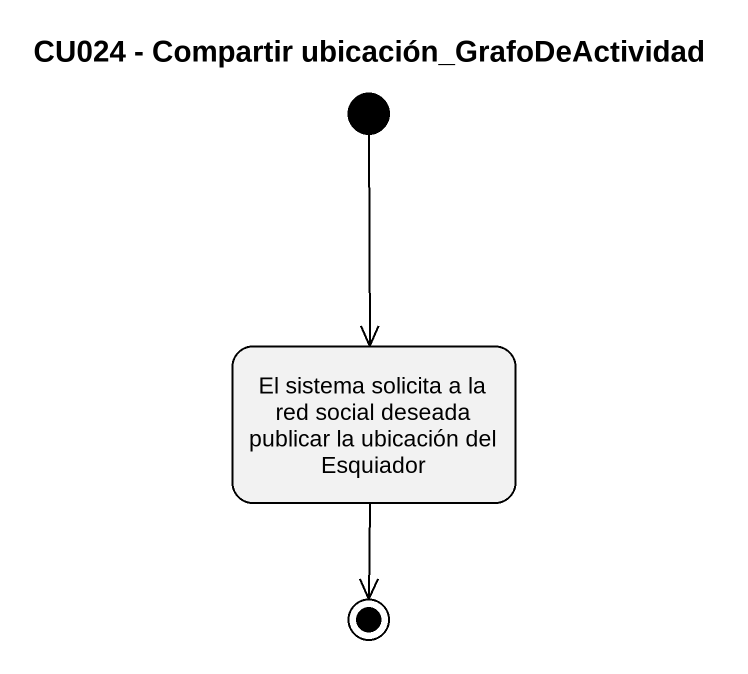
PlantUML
@startuml
title CU024 - Compartir ubicación_GrafoDeActividad
hide empty description
state "El sistema solicita a la red social deseada publicar la ubicación del Esquiador" as El_sistema_solicita_a_la
[*] --> El_sistema_solicita_a_la
El_sistema_solicita_a_la --> [*]
@enduml
